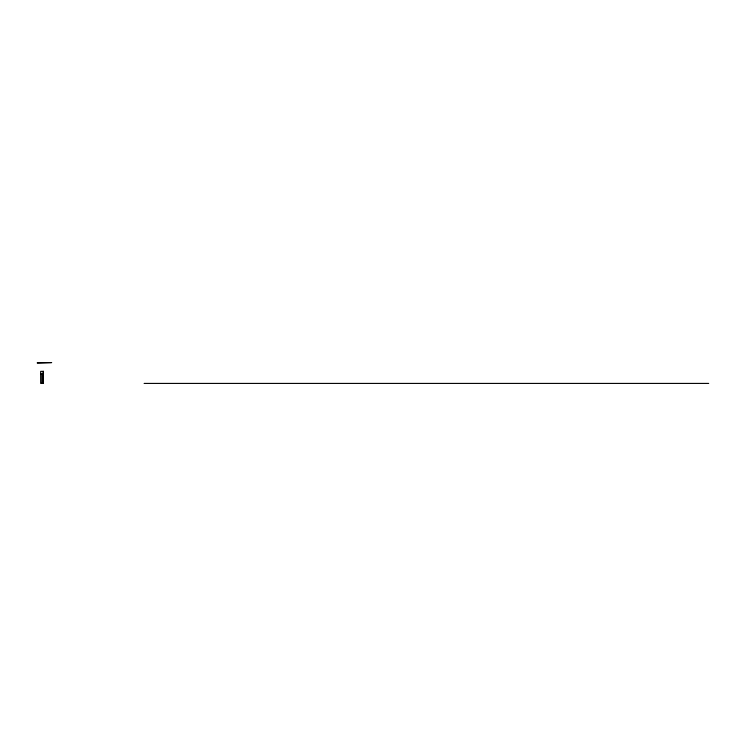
<?xml version="1.0" encoding="UTF-8"?>
<svg xmlns="http://www.w3.org/2000/svg" width="746" height="746" viewBox="0 0 746 746"><rect width="100%" height="100%" fill="white"/><g stroke="black" fill="none" stroke-linecap="round" stroke-linejoin="round"><path stroke-width="1.12" d="M40.657 374.044L43.184 374.044M144.109 383.416L708.7 383.416M43.184 371.349L43.277 383.416M43.044 374.044L43.044 383.416M42.764 374.044L42.764 383.416M41.916 374.044L41.916 383.416M51.605 362.584L37.3 362.91L51.605 362.584M43.324 371.349L40.657 371.349L40.657 383.416L43.324 383.416L43.324 371.349"/></g></svg>
